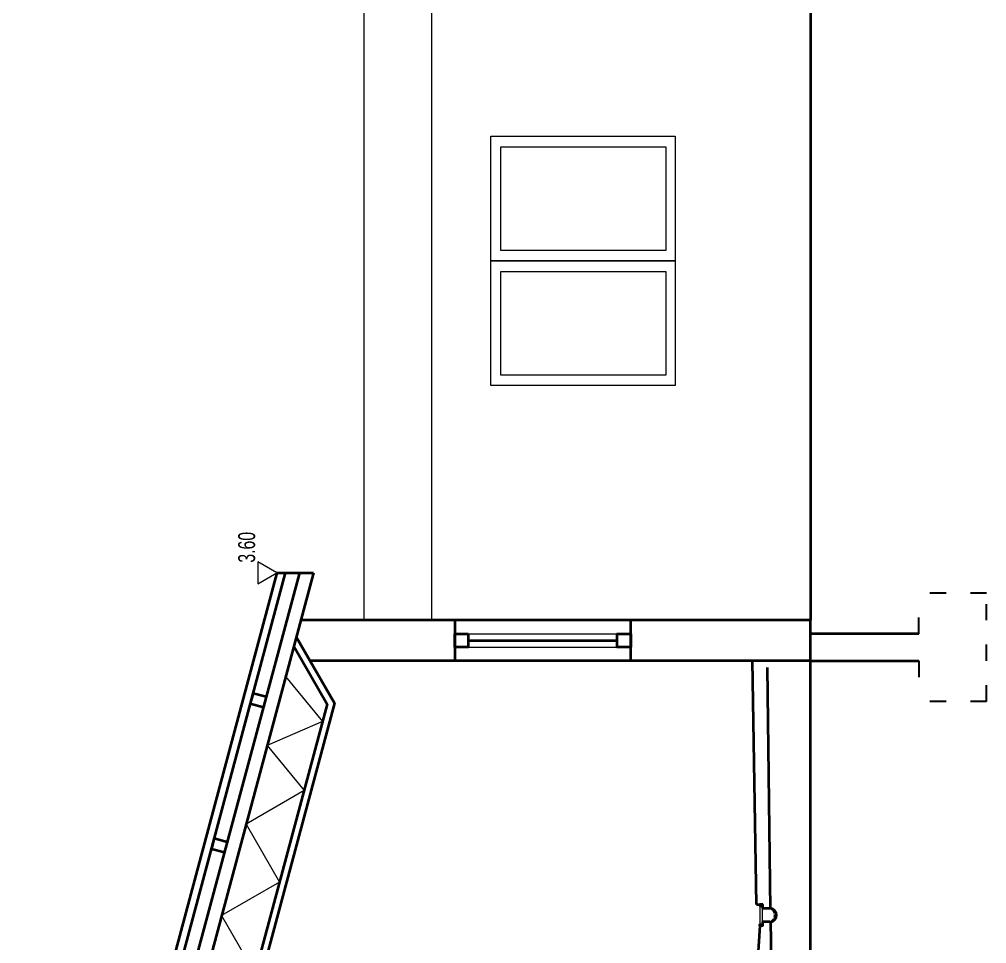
# Model space of a CAD drawing. Header units: millimetres. Extents: x 73 to 57768, y -40361 to 10065.
# Drawn here: x 3362 to 4077, y 4085 to 4768 of the extents above; entities that cross this region are included whole.
import ezdxf

# ---------------------------------------------------------------- set-up
doc = ezdxf.new("R2010")
doc.units = ezdxf.units.MM
for name, pattern in [('ACAD_ISO02W100', [15, 12, -3]), ('ACAD_ISO03W100', [30, 12, -18]), ('DASHED2', [9.525, 6.35, -3.175])]:
    doc.linetypes.add(name, pattern=pattern)
doc.layers.add('cijevi', color=151, linetype='ACAD_ISO03W100', lineweight=30)
doc.layers.add('hec', color=253, linetype='Continuous', lineweight=5)
doc.layers.add('pogled', color=7, linetype='Continuous', lineweight=5, true_color=0x8db1c3)
doc.layers.add('presjek', color=7, linetype='Continuous', lineweight=40, true_color=0xe37da2)
doc.styles.add('1na50', font='', dxfattribs={"height": 15})
doc.styles.get('1na50').set_extended_font_data('SwitzerlandCondLight BH')

msp = doc.modelspace()

# ---------------------------------------------------------------- linework, layer by layer
at = {"layer": 'cijevi'}
for p, q in [((4026.804, 4314.181), (4026.804, 4344.181)), ((4076.804, 4344.181), (4026.804, 4344.181)), ((4076.804, 4264.181), (4076.804, 4344.181)), ((4026.804, 4294.181), (4026.804, 4264.181)), ((4076.804, 4264.181), (4026.804, 4264.181))]:
    msp.add_line(p, q, dxfattribs=at)
at = {"layer": 'hec'}
msp.add_lwpolyline([(3552.569, 4359.181), (3538.556, 4367.271), (3538.556, 4351.09)], close=True, dxfattribs=at)
at = {"layer": 'pogled'}
for p, q in [((3616.804, 5830.822), (3616.804, 4324.181)), ((3666.804, 5830.822), (3666.804, 4324.181)), ((3558.991, 4282.691), (3586.328, 4249.484)), ((3586.328, 4249.484), (3545.292, 4231.565)), ((3586.328, 4249.484), (3586.328, 4249.484)), ((3545.292, 4231.565), (3572.629, 4198.359)), ((3572.629, 4198.359), (3529.763, 4173.61)), ((3529.763, 4173.61), (3554.511, 4130.744)), ((3554.511, 4130.744), (3511.645, 4105.995)), ((3909.37, 4113.227), (3909.37, 4099.296)), ((3911.25, 4099.296), (3911.25, 4113.227)), ((3511.645, 4105.995), (3536.394, 4063.129))]:
    msp.add_line(p, q, dxfattribs=at)
at = {"layer": 'pogled', "ltscale": 5}
for points in [[(3710.515, 4589.786), (3710.515, 4681.871), (3846.804, 4681.871), (3846.804, 4589.786)], [(3717.94, 4597.294), (3717.94, 4673.98), (3839.879, 4673.98), (3839.879, 4597.294)], [(3710.515, 4497.702), (3710.515, 4589.786), (3846.804, 4589.786), (3846.804, 4497.702)], [(3717.94, 4505.209), (3717.94, 4581.895), (3839.879, 4581.895), (3839.879, 4505.209)]]:
    msp.add_lwpolyline(points, close=True, dxfattribs=at)
at = {"layer": 'pogled'}
for points in [[(3693.915, 4314.181), (3803.915, 4314.181)], [(3693.915, 4304.181), (3803.915, 4304.181)]]:
    msp.add_lwpolyline(points, dxfattribs=at)
at = {"layer": 'pogled', "linetype": 'ACAD_ISO02W100', "ltscale": 0.2}
msp.add_arc((3915.071, 4106.262), 5, 270, 90, dxfattribs=at)
at = {"layer": 'pogled', "linetype": 'DASHED2'}
msp.add_arc((3917.207, 4096.262), 5, 87.840298, 90, dxfattribs=at)
at = {"layer": 'presjek'}
for p, q in [((3946.804, 5830.822), (3946.804, 4324.181)), ((3552.569, 4359.181), (3362.325, 3649.181)), ((3558.781, 4359.181), (3368.537, 3649.181)), ((3569.133, 4359.181), (3376.21, 3639.181)), ((3579.486, 4359.181), (3389.242, 3649.181)), ((3552.569, 4359.181), (3579.486, 4359.181)), ((3946.804, 4324.181), (3570.108, 4324.181)), ((3813.915, 4294.181), (3813.915, 4324.181)), ((3946.804, 2349.181), (3946.804, 4324.181)), ((4026.804, 4314.181), (3946.804, 4314.181)), ((3946.804, 4294.181), (3577.113, 4294.181)), ((3906.853, 4114.213), (3903.915, 4294.181)), ((3946.804, 4294.181), (4026.804, 4294.181)), ((3917.266, 4110.755), (3914.818, 4289.181)), ((3534.982, 4270.364), (3532.912, 4262.636)), ((3534.982, 4270.364), (3544.642, 4267.776)), ((3532.912, 4262.636), (3542.571, 4260.048)), ((3506.246, 4163.119), (3504.176, 4155.392)), ((3506.246, 4163.119), (3515.905, 4160.531)), ((3504.176, 4155.392), (3513.835, 4152.803)), ((3911.37, 4114.262), (3909.37, 4114.262)), ((3911.37, 4111.262), (3911.37, 4114.262)), ((3916.629, 4111.262), (3911.37, 4111.262)), ((3911.37, 4098.262), (3911.37, 4101.262)), ((3916.629, 4101.262), (3911.37, 4101.262)), ((3917.796, 4072.092), (3917.388, 4101.831)), ((3911.37, 4098.262), (3909.37, 4098.262))]:
    msp.add_line(p, q, dxfattribs=at)
for points in [[(3683.915, 4324.181), (3683.915, 4294.181)], [(3566.838, 4311.977), (3595.122, 4262.988), (3436.402, 3670.635)], [(3693.915, 4314.181), (3693.915, 4304.181), (3683.915, 4304.181), (3683.915, 4314.181), (3693.915, 4314.181)], [(3693.915, 4309.181), (3803.915, 4309.181)], [(3813.915, 4314.181), (3813.915, 4304.181), (3803.915, 4304.181), (3803.915, 4314.181), (3813.915, 4314.181)], [(3565.008, 4305.147), (3589.757, 4262.281), (3432.108, 3673.929)]]:
    msp.add_lwpolyline(points, dxfattribs=at)
at = {"layer": 'presjek', "ltscale": 5}
for points in [[(3906.853, 4114.213), (3911.37, 4114.213)], [(3909.277, 4098.368), (3907.593, 4072.027)]]:
    msp.add_lwpolyline(points, dxfattribs=at)
at = {"layer": 'presjek'}
for points in [[(3909.37, 4114.068), (3909.37, 4113.227), (3911.25, 4113.227), (3911.25, 4114.068)], [(3909.37, 4098.456), (3909.37, 4099.296), (3911.25, 4099.296), (3911.25, 4098.456)]]:
    msp.add_lwpolyline(points, close=True, dxfattribs=at)
msp.add_arc((3916.629, 4106.262), 5, 270, 90, dxfattribs=at)

# ---------------------------------------------------------------- texts
at = {"layer": 'hec', "style": '1na50', "width": 0.7}
msp.add_text('3.60', height=12.5, rotation=90, dxfattribs=at).set_placement((3536.46, 4366.728))

doc.saveas('drawing.dxf')
